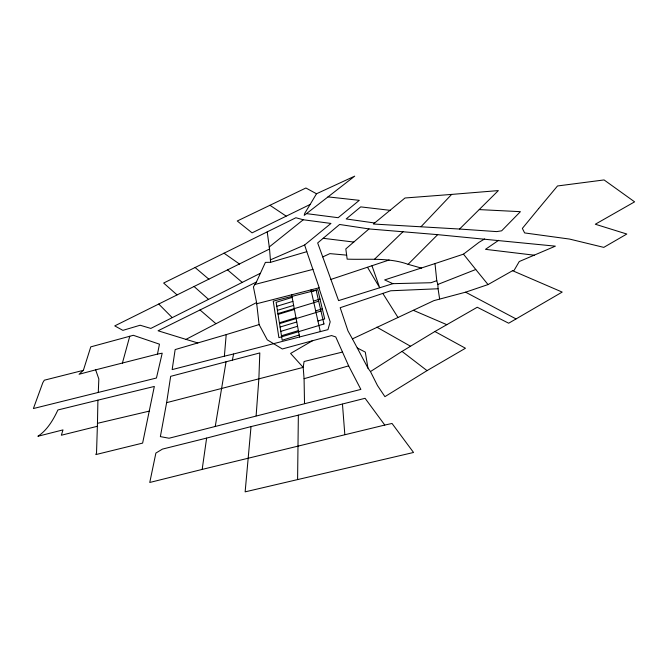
<?xml version="1.0" encoding="UTF-8"?>
<svg xmlns="http://www.w3.org/2000/svg" width="668" height="668" viewBox="0 0 668 668"><rect width="100%" height="100%" fill="white"/><g stroke="black" fill="none" stroke-linecap="round" stroke-linejoin="round"><path stroke-width="1" d="M297.594 479.49L298.354 415.154L365.087 398.295L384.785 425.057L392.041 423.47L413.542 452.478L245.139 491.857L251.026 426.593L298.354 415.154M256.12 415.797L258.875 378.631L259.81 352.929L170.657 376.343L166.624 402.662L160.362 436.613L169.046 438.233L360.862 389.402L348.646 365.855L335.745 336.939L331.528 335.553L282.33 348.972L267.284 339.862L259.101 324.581L256.587 302.554L253.422 286.914L256.412 282.005L265.396 262.382L270.598 262.307L269.546 248.997L267.217 231.871L295.891 217.743L303.264 219.755L330.961 223.446L304.633 244.989L270.624 259.769M97.461 423.328L97.912 400.157L154.333 386.446L142.626 443.101L95.816 454.591L96.526 452.912L97.461 423.328L149.532 411.062M83.375 370.331L44.322 380.201L42.835 382.647L33.4 408.54L98.279 392.433L98.839 378.981L95.649 369.847L79.083 374.272L83.375 370.331L90.773 346.867L133.308 335.294L159.468 344.179L157.464 354.098L95.649 369.847M226.201 334.618L175.15 349.581L172.16 369.596L224.381 356.169L226.201 334.618L259.101 324.581M206.621 438.091L162.449 449.105L155.886 453.063L149.766 482.471L202.17 469.412L206.621 438.091L251.026 426.593M226.076 361.689L215.246 426.476M232.381 360.035L233.616 353.99L327.963 329.641L330.192 321.842L318.895 287.85M122.378 363.167L129.751 336.288M310.136 204.458L316.507 193.762L354.708 176.143L304.207 215.38L304.767 213.284L310.136 204.458L252.078 232.856L237.249 220.999L305.902 188L316.507 193.762M421.099 226.636L451.651 194.413L498.353 190.589L459.576 229.041L373.387 224.022L405 197.995L451.651 194.413M437.682 234.652L369.003 228.932L345.815 248.905L347.16 259.134C367.467 259.91 388.551 257.264 408.081 264.319L437.682 234.652L555.367 246.158L519.253 261.53L514.126 270.331L512.565 270.699L488.041 284.568L465.596 292.183L433.916 300.625L352.412 338.885L347.961 330.885L340.187 307.714L390.713 290.772L438.066 288.76L439.611 298.846M374.422 259.326L403.021 231.704M484.667 238.935L479.031 242.309L463.475 254.157L435.002 263.584L436.763 280.669L430.994 282.723L392.868 283.666L338.584 300.608L317.667 242.935L339.603 224.481L369.003 228.932M269.162 247.043L303.264 219.755M498.637 240.305L485.486 249.339L534.308 255.201M434.893 331.512L465.454 348.245L427.044 370.631L384.918 396.658L377.478 385.545L370.464 371.575L402.011 351.41L434.893 331.512L477.269 307.247L508.674 323.22L562.189 292.083L512.565 270.699M312.574 340.688L290.597 353.447L303.189 367.392L304.074 378.698L304.516 403.447M256.412 282.005L158.066 330.777L185.98 339.377L256.587 302.554M260.261 273.329L150.834 328.422L140.13 325.232L122.879 330.359L114.746 325.892L269.546 248.997M267.217 231.871L163.643 283.04L176.987 294.839M322.769 256.913L329.875 253.631L346.717 255.143M438.066 288.76L437.857 284.434L475.775 269.496L488.041 284.568M330.643 279.508L389.102 260.011M392.868 283.666L384.651 279.917L435.002 263.584M292.15 297.427L276.135 302.303L282.188 340.204L299.222 335.035M311.38 291.574L317.793 289.62L324.681 318.953L317.943 320.999M276.769 306.295L292.893 301.385M277.42 310.328L293.644 305.393M313.492 301.068L320.014 299.08M277.938 313.601L318.694 301.21M278.072 314.419L294.413 309.451M315.68 310.87L322.31 308.85M279.408 322.778L295.974 317.743M279.541 323.629L320.974 311.037M280.084 327.044L296.767 321.976M280.777 331.37L297.577 326.268M281.478 335.754L298.396 330.618M270.598 262.307L306.812 251.677L319.221 287.766L256.479 303.798M304.074 378.698L348.646 365.855M166.624 402.662L303.189 367.392L304.074 361.505L342.258 352.119M254.583 284.551L312.983 269.371M202.17 469.412L384.785 425.057M98.279 392.433L156.446 378.013L162.207 353.18L157.464 354.098M97.612 426.226L61.356 435.227L62.992 429.891L37.884 436.279C47.152 430.225 53.29 419.863 57.899 409.968L97.912 400.157M224.381 356.169L233.616 353.99M479.282 209.602L520.405 211.664L501.66 230.811L496.683 231.604L459.576 229.041M328.005 196.885L359.3 200.333L338.15 217.701L306.495 213.626M390.212 210.345L360.72 206.88L346.174 218.945L374.614 222.995M323.245 238.309L353.823 242.066M408.081 264.319L421.617 268.144M185.98 339.377L197.845 342.951M413.383 310.328L446.808 324.681M352.412 338.885L357.271 347.953L365.304 352.119L367.959 368.118L370.464 371.575M465.596 292.183L515.98 318.895M376.852 327.17L410.569 346.266M269.981 205.293L286.138 216.106M223.964 253.155L239.62 264.127M402.011 351.41L427.044 370.631M227.654 269.981L242.192 282.355M195.014 267.434L208.909 279.257M199.982 309.935L215.706 323.504M193.962 286.405L208.416 299.256M158.759 304.057L172.068 317.467M463.475 254.157L475.775 269.496M382.806 293.394L397.852 317.258M367.584 267.392L379.691 287.724L371.984 265.806M357.271 347.953L367.959 368.118M304.633 244.989L306.812 251.677M436.763 280.669L437.857 284.434M310.996 289.87L320.314 331.645M291.657 294.813L299.606 337.073M342.467 404.173L344.813 434.417M538.65 208.6L522.359 228.406L524.614 232.923L569.528 239.069L603.78 247.377L626.809 234.034L595.305 224.239L634.6 201.845L604.072 179.934L557.504 185.971L538.65 208.6M323.963 323.972L278.898 337.649L273.237 301.151L316.139 290.204L323.963 323.972"/></g></svg>
